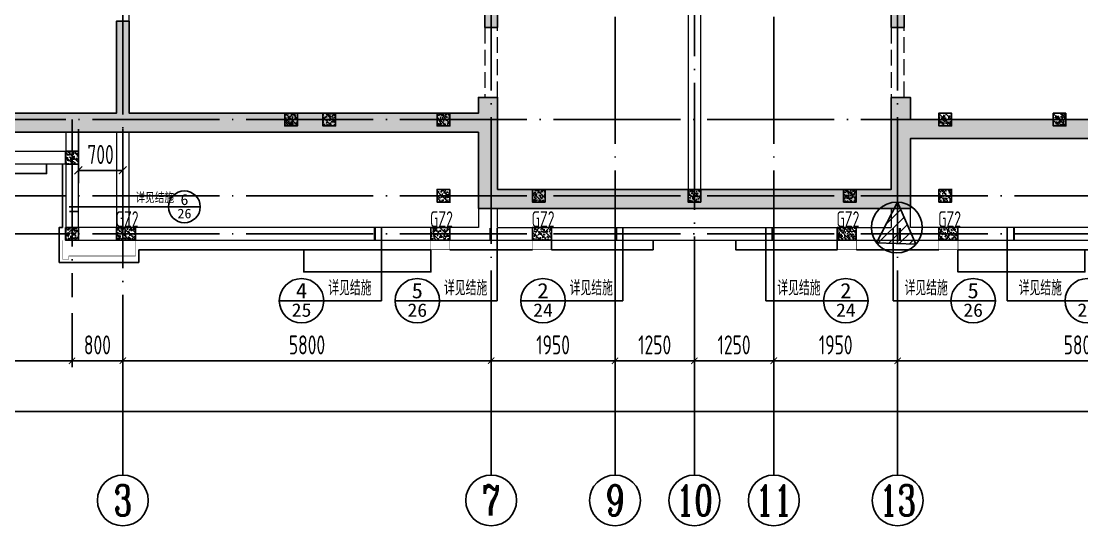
# Model space of a CAD drawing. Extents: x -1058961 to 23600, y -449123 to 2751847.
# Drawn here: x -331084 to -314384, y 10495 to 18445 of the extents above; entities that cross this region are included whole.
import ezdxf
from ezdxf.enums import TextEntityAlignment as Align

# ---------------------------------------------------------------- set-up
doc = ezdxf.new("R2010")
doc.units = 0
doc.header["$LTSCALE"] = 1000
doc.linetypes.add('DASH', pattern=[0.35, 0.25, -0.1])
doc.linetypes.add('DOTE', pattern=[2.42, 2, -0.2, 0.02, -0.2])
doc.layers.get('0').update_dxf_attribs({"linetype": 'CONTINUOUS'})
doc.layers.get('DEFPOINTS').update_dxf_attribs({"linetype": 'CONTINUOUS'})
for name, color, linetype in [('A-AXIS', 1, 'CONTINUOUS'), ('A-DOTE', 10, 'DOTE'), ('AXIS_NUM', 7, 'CONTINUOUS'), ('DIM_IDEN', 67, 'CONTINUOUS'), ('PUB_TEXT', 2, 'CONTINUOUS'), ('ROOF', 183, 'CONTINUOUS'), ('S-L主梁线', 4, 'DASH'), ('S-Q墙填充', 252, 'CONTINUOUS'), ('S-Q墙实线', 6, 'CONTINUOUS'), ('S-Q墙标注', 3, 'CONTINUOUS'), ('S-X详图标注', 3, 'CONTINUOUS'), ('S-Y一般标注', 3, 'CONTINUOUS'), ('S-构造柱', 212, 'CONTINUOUS'), ('S-构造柱编号', 130, 'CONTINUOUS'), ('看线', 251, 'CONTINUOUS')]:
    doc.layers.add(name, color=color, linetype=linetype)
doc.layers.add('配箍校核', color=34, linetype='CONTINUOUS', plot=False)
doc.styles.add('_TCH_AXIS', font='COMPLEX', dxfattribs={"bigfont": 'GBCBIG'})
doc.styles.add('_TCH_LABEL', font='simhei.ttf')
doc.styles.add('TSSD_Axis', font='complex.shx', dxfattribs={"width": 0.7, "bigfont": 'hztxt.shx'})
doc.styles.add('TSSD_DIMENSION', font='Tssdeng.shx', dxfattribs={"width": 0.7, "bigfont": 'tssdchn.shx'})
doc.styles.add('TSSD_REIN', font='tssdeng.shx', dxfattribs={"width": 0.7, "height": 300, "bigfont": 'tssdchn.shx'})
doc.styles.add('结构文字', font='zstxt.shx', dxfattribs={"width": 0.7, "bigfont": 'zshz.shx'})
doc.dimstyles.new('STRUCK', dxfattribs={"dimtxt": 400, "dimasz": 121, "dimexe": 200, "dimexo": 150, "dimgap": 115, "dimtad": 1, "dimdec": 0, "dimdsep": 46, "dimtxsty": '结构文字', "dimblk": 'ARCHTICK', "dimcen": 400, "dimclrd": 3, "dimclre": 3, "dimclrt": 7, "dimadec": 0, "dimazin": 0, "dimtfac": 1, "dimtdec": 0, "dimtix": 1, "dimtmove": 2, "dimatfit": 3, "dimldrblk": '_DIMX', "dimfxl": 0, "dimtolj": 1, "dimtzin": 0, "dimarcsym": 0})
doc.dimstyles.new('TSSD_100_100', dxfattribs={"dimtxt": 300, "dimasz": 100, "dimexe": 100, "dimexo": 250, "dimgap": 100, "dimtad": 1, "dimdec": 0, "dimzin": 0, "dimdsep": 46, "dimtxsty": 'TSSD_DIMENSION', "dimblk": 'ARCHTICK', "dimcen": 0, "dimdle": 100, "dimclrt": 7, "dimadec": 0, "dimazin": 0, "dimtfac": 1, "dimtdec": 0, "dimtix": 1, "dimtmove": 2, "dimatfit": 3, "dimldrblk": 'ARCHTICK', "dimfxl": 0, "dimtolj": 1, "dimtzin": 0, "dimarcsym": 0})

# ---------------------------------------------------------------- blocks, each defined once
blk = doc.blocks.new('ts_axno')
at = {"color": 0, "linetype": 'ByBlock', "lineweight": -2}
blk.add_circle((0, 0), 0.5, dxfattribs=at)
at = {"color": 0, "linetype": 'ByBlock', "lineweight": -2, "style": 'TSSD_Axis', "width": 0.7}
blk.add_attdef('A', text='', height=0.6, dxfattribs=at).set_placement((0, 0), align=Align.MIDDLE_CENTER)
blk = doc.blocks.new('_ArchTick')
at = {"color": 0, "linetype": 'ByBlock', "const_width": 0.15}
blk.add_lwpolyline([(-0.5, -0.5), (0.5, 0.5)], dxfattribs=at)
blk = doc.blocks.new('*D3164')
at = {"layer": 'DEFPOINTS', "color": 0}
for p in [(7300, 3600), (8100, 3600), (8100, 2600)]:
    blk.add_point(p, dxfattribs=at)
at = {"layer": 'S-Y一般标注', "color": 0, "lineweight": -2}
for p, q in [((7300, 3350), (7300, 2500)), ((8100, 3350), (8100, 2500)), ((7200, 2600), (8200, 2600))]:
    blk.add_line(p, q, dxfattribs=at)
at = {"layer": 'S-Y一般标注', "color": 0, "lineweight": -2, "xscale": 100, "yscale": 100, "zscale": 100, "rotation": 180}
blk.add_blockref('_ArchTick', (7300, 2600), dxfattribs=at)
at = {"layer": 'S-Y一般标注', "color": 0, "lineweight": -2, "xscale": 100, "yscale": 100, "zscale": 100}
blk.add_blockref('_ArchTick', (8100, 2600), dxfattribs=at)
at = {"layer": 'S-Y一般标注', "color": 7, "insert": (7700, 2850), "char_height": 300, "attachment_point": 5, "style": 'TSSD_DIMENSION'}
blk.add_mtext('\\A1;800', dxfattribs=at)
blk = doc.blocks.new('*D3165')
at = {"layer": 'DEFPOINTS', "color": 0}
for p in [(8100, 3600), (13900, 3600), (13900, 2600)]:
    blk.add_point(p, dxfattribs=at)
at = {"layer": 'S-Y一般标注', "color": 0, "lineweight": -2}
for p, q in [((8100, 3350), (8100, 2500)), ((13900, 3350), (13900, 2500)), ((8000, 2600), (14000, 2600))]:
    blk.add_line(p, q, dxfattribs=at)
at = {"layer": 'S-Y一般标注', "color": 0, "lineweight": -2, "xscale": 100, "yscale": 100, "zscale": 100, "rotation": 180}
blk.add_blockref('_ArchTick', (8100, 2600), dxfattribs=at)
at = {"layer": 'S-Y一般标注', "color": 0, "lineweight": -2, "xscale": 100, "yscale": 100, "zscale": 100}
blk.add_blockref('_ArchTick', (13900, 2600), dxfattribs=at)
at = {"layer": 'S-Y一般标注', "color": 7, "insert": (11000, 2850), "char_height": 300, "attachment_point": 5, "style": 'TSSD_DIMENSION'}
blk.add_mtext('\\A1;5800', dxfattribs=at)
blk = doc.blocks.new('*D3166')
at = {"layer": 'DEFPOINTS', "color": 0}
for p in [(18350, 3600), (20300, 3600), (20300, 2600)]:
    blk.add_point(p, dxfattribs=at)
at = {"layer": 'S-Y一般标注', "color": 0, "lineweight": -2}
for p, q in [((18350, 3350), (18350, 2500)), ((20300, 3350), (20300, 2500)), ((18250, 2600), (20400, 2600))]:
    blk.add_line(p, q, dxfattribs=at)
at = {"layer": 'S-Y一般标注', "color": 0, "lineweight": -2, "xscale": 100, "yscale": 100, "zscale": 100, "rotation": 180}
blk.add_blockref('_ArchTick', (18350, 2600), dxfattribs=at)
at = {"layer": 'S-Y一般标注', "color": 0, "lineweight": -2, "xscale": 100, "yscale": 100, "zscale": 100}
blk.add_blockref('_ArchTick', (20300, 2600), dxfattribs=at)
at = {"layer": 'S-Y一般标注', "color": 7, "insert": (19325, 2850), "char_height": 300, "attachment_point": 5, "style": 'TSSD_DIMENSION'}
blk.add_mtext('\\A1;1950', dxfattribs=at)
blk = doc.blocks.new('*D3167')
at = {"layer": 'DEFPOINTS', "color": 0}
for p in [(20300, 3600), (26100, 3600), (26100, 2600)]:
    blk.add_point(p, dxfattribs=at)
at = {"layer": 'S-Y一般标注', "color": 0, "lineweight": -2}
for p, q in [((20300, 3350), (20300, 2500)), ((26100, 3350), (26100, 2500)), ((20200, 2600), (26200, 2600))]:
    blk.add_line(p, q, dxfattribs=at)
at = {"layer": 'S-Y一般标注', "color": 0, "lineweight": -2, "xscale": 100, "yscale": 100, "zscale": 100, "rotation": 180}
blk.add_blockref('_ArchTick', (20300, 2600), dxfattribs=at)
at = {"layer": 'S-Y一般标注', "color": 0, "lineweight": -2, "xscale": 100, "yscale": 100, "zscale": 100}
blk.add_blockref('_ArchTick', (26100, 2600), dxfattribs=at)
at = {"layer": 'S-Y一般标注', "color": 7, "insert": (23200, 2850), "char_height": 300, "attachment_point": 5, "style": 'TSSD_DIMENSION'}
blk.add_mtext('\\A1;5800', dxfattribs=at)
blk = doc.blocks.new('*D3176')
at = {"layer": 'DEFPOINTS', "color": 0}
for p in [(4600, 3600), (54600, 3600), (54600, 1800)]:
    blk.add_point(p, dxfattribs=at)
at = {"layer": 'S-Y一般标注', "color": 0, "lineweight": -2}
for p, q in [((4600, 3350), (4600, 1700)), ((54600, 3350), (54600, 1700)), ((4500, 1800), (54700, 1800))]:
    blk.add_line(p, q, dxfattribs=at)
at = {"layer": 'S-Y一般标注', "color": 0, "lineweight": -2, "xscale": 100, "yscale": 100, "zscale": 100, "rotation": 180}
blk.add_blockref('_ArchTick', (4600, 1800), dxfattribs=at)
at = {"layer": 'S-Y一般标注', "color": 0, "lineweight": -2, "xscale": 100, "yscale": 100, "zscale": 100}
blk.add_blockref('_ArchTick', (54600, 1800), dxfattribs=at)
at = {"layer": 'S-Y一般标注', "color": 7, "insert": (29600, 2050), "char_height": 300, "attachment_point": 5, "style": 'TSSD_DIMENSION'}
blk.add_mtext('\\A1;50000', dxfattribs=at)
blk = doc.blocks.new('*D3177')
at = {"layer": 'DEFPOINTS', "color": 0}
for p in [(13900, 3600), (15850, 3600), (15850, 2600)]:
    blk.add_point(p, dxfattribs=at)
at = {"layer": 'S-Y一般标注', "color": 0, "lineweight": -2}
for p, q in [((13900, 3350), (13900, 2500)), ((15850, 3350), (15850, 2500)), ((13800, 2600), (15950, 2600))]:
    blk.add_line(p, q, dxfattribs=at)
at = {"layer": 'S-Y一般标注', "color": 0, "lineweight": -2, "xscale": 100, "yscale": 100, "zscale": 100, "rotation": 180}
blk.add_blockref('_ArchTick', (13900, 2600), dxfattribs=at)
at = {"layer": 'S-Y一般标注', "color": 0, "lineweight": -2, "xscale": 100, "yscale": 100, "zscale": 100}
blk.add_blockref('_ArchTick', (15850, 2600), dxfattribs=at)
at = {"layer": 'S-Y一般标注', "color": 7, "insert": (14875, 2850), "char_height": 300, "attachment_point": 5, "style": 'TSSD_DIMENSION'}
blk.add_mtext('\\A1;1950', dxfattribs=at)
blk = doc.blocks.new('*D3178')
at = {"layer": 'DEFPOINTS', "color": 0}
for p in [(4600, 3600), (7300, 3600), (7300, 2600)]:
    blk.add_point(p, dxfattribs=at)
at = {"layer": 'S-Y一般标注', "color": 0, "lineweight": -2}
for p, q in [((4600, 3350), (4600, 2500)), ((7300, 3350), (7300, 2500)), ((4500, 2600), (7400, 2600))]:
    blk.add_line(p, q, dxfattribs=at)
at = {"layer": 'S-Y一般标注', "color": 0, "lineweight": -2, "xscale": 100, "yscale": 100, "zscale": 100, "rotation": 180}
blk.add_blockref('_ArchTick', (4600, 2600), dxfattribs=at)
at = {"layer": 'S-Y一般标注', "color": 0, "lineweight": -2, "xscale": 100, "yscale": 100, "zscale": 100}
blk.add_blockref('_ArchTick', (7300, 2600), dxfattribs=at)
at = {"layer": 'S-Y一般标注', "color": 7, "insert": (5950, 2850), "char_height": 300, "attachment_point": 5, "style": 'TSSD_DIMENSION'}
blk.add_mtext('\\A1;2700', dxfattribs=at)
blk = doc.blocks.new('*D3195')
at = {"layer": 'DEFPOINTS', "color": 0}
for p in [(15850, 3600), (17100, 3600), (17100, 2600)]:
    blk.add_point(p, dxfattribs=at)
at = {"layer": 'S-Y一般标注', "color": 0, "lineweight": -2}
for p, q in [((15850, 3350), (15850, 2500)), ((17100, 3350), (17100, 2500)), ((15750, 2600), (17200, 2600))]:
    blk.add_line(p, q, dxfattribs=at)
at = {"layer": 'S-Y一般标注', "color": 0, "lineweight": -2, "xscale": 100, "yscale": 100, "zscale": 100, "rotation": 180}
blk.add_blockref('_ArchTick', (15850, 2600), dxfattribs=at)
at = {"layer": 'S-Y一般标注', "color": 0, "lineweight": -2, "xscale": 100, "yscale": 100, "zscale": 100}
blk.add_blockref('_ArchTick', (17100, 2600), dxfattribs=at)
at = {"layer": 'S-Y一般标注', "color": 7, "insert": (16475, 2850), "char_height": 300, "attachment_point": 5, "style": 'TSSD_DIMENSION'}
blk.add_mtext('\\A1;1250', dxfattribs=at)
blk = doc.blocks.new('*D3196')
at = {"layer": 'DEFPOINTS', "color": 0}
for p in [(17100, 3600), (18350, 3600), (18350, 2600)]:
    blk.add_point(p, dxfattribs=at)
at = {"layer": 'S-Y一般标注', "color": 0, "lineweight": -2}
for p, q in [((17100, 3350), (17100, 2500)), ((18350, 3350), (18350, 2500)), ((17000, 2600), (18450, 2600))]:
    blk.add_line(p, q, dxfattribs=at)
at = {"layer": 'S-Y一般标注', "color": 0, "lineweight": -2, "xscale": 100, "yscale": 100, "zscale": 100, "rotation": 180}
blk.add_blockref('_ArchTick', (17100, 2600), dxfattribs=at)
at = {"layer": 'S-Y一般标注', "color": 0, "lineweight": -2, "xscale": 100, "yscale": 100, "zscale": 100}
blk.add_blockref('_ArchTick', (18350, 2600), dxfattribs=at)
at = {"layer": 'S-Y一般标注', "color": 7, "insert": (17725, 2850), "char_height": 300, "attachment_point": 5, "style": 'TSSD_DIMENSION'}
blk.add_mtext('\\A1;1250', dxfattribs=at)
blk = doc.blocks.new('20210803.08135812')
at = {"color": 30, "const_width": 8}
for points in [[(2800, 500), (2800, 200), (2900, 200), (2900, 250), (3950, 250), (3950, 500)], [(8600, 500), (8600, 350), (8900, 350), (8900, 500)], [(10200, 500), (10200, 350), (10500, 350), (10500, 500)], [(15300, 500), (15300, 350), (15000, 350), (15000, 500)], [(16900, 500), (16900, 350), (16600, 350), (16600, 500)]]:
    blk.add_lwpolyline(points, dxfattribs=at)
at = {"layer": '看线', "color": 201}
for points in [[(2550, 1700), (2550, 1550), (0, 1550), (0, 9950), (1650, 9950), (1650, 9800)], [(2800, 700), (2750, 700), (2750, 150), (4000, 150), (4000, 350)]]:
    blk.add_lwpolyline(points, dxfattribs=at)
at = {"layer": '看线', "color": 202, "ltscale": 0.5}
for points in [[(2800, 1700), (2800, 700)], [(4000, 350), (8600, 350)], [(6600, 350), (6600, 0), (8600, 0), (8600, 350)], [(8900, 350), (10200, 350)], [(10500, 500), (10500, 350), (12100, 350), (12100, 500)], [(15000, 500), (15000, 350), (13400, 350), (13400, 500)], [(16600, 350), (15300, 350)], [(18900, 350), (18900, 0), (16900, 0), (16900, 350)], [(21500, 350), (16900, 350)]]:
    blk.add_lwpolyline(points, dxfattribs=at)
blk = doc.blocks.new('20210807.15313460')
at = {"layer": 'S-Q墙填充', "ltscale": 0.5}
h = blk.add_hatch(dxfattribs=at)
h.set_pattern_fill('ARMORED', color=252, scale=30, style=0)
h.set_pattern_definition([(50, (11951.9, 28771.39), (215.17805, -18.82564), [22.5, -247.5]), (355, (11951.9, 28771.4), (-41.6254, 225.65764), [18, -198]), (100.4514, (11969.82, 28769.82), (173.5528, 206.83186), [19.12206, -210.34263]), (46.1842, (11951.9, 28831.4), (320.1723, -49.6557), [33.75, -371.25]), (96.6356, (11978.57, 28827.25), (280.3988, 292.2354), [28.6831, -315.5139]), (351.1842, (11951.9, 28831.4), (280.3986, 292.2356), [27, -297]), (21, (11981.9, 28816.39), (179.07212, -120.78567), [22.5, -247.5]), (326, (11981.9, 28816.4), (72.9946, 217.545), [18, -198]), (71.4514, (11996.82, 28806.32), (252.0668, 96.75915), [19.12206, -210.34263]), (37.5, (11951.89, 28771.39), (3.647957, 99.868156), [0, -195.6, 0, -201, 0, -198.75]), (7.5, (11951.89, 28771.39), (78.92086, 118.32351), [0, -114.6, 0, -191.1, 0, -75.75]), (327.5, (11884.99, 28771.39), (160.14673, -6.76646), [0, -75, 0, -234, 0, -310.5]), (317.5, (11855, 28771.39), (174.95585, 30.0315), [0, -97.5, 0, -155.4, 0, -220.5]), (45, (11951.9, 28771.39), (-106.06602, 106.06602), [])])
h.paths.add_polyline_path([(111216, 66240), (109616, 66240), (109216, 66240), (106316, 66240), (105866, 66240), (104966, 66240), (104516, 66240), (103016, 66240), (103016, 67040), (103016, 68040), (102366, 68040), (100716, 68038), (100116, 68041), (100115, 68290), (96916, 68290), (96916, 68040), (96316, 68040), (94716, 68040), (94016, 68040), (94016, 67040), (94016, 66240), (81316, 66240), (80866, 66240), (79966, 66240), (79516, 66240), (78016, 66240), (78016, 67040), (78016, 68040), (77366, 68040), (75715, 68040), (75116, 68040), (75116, 68290), (71916, 68290), (71916, 68040), (71316, 68040), (69716, 68040), (69016, 68040), (69016, 67040), (69016, 66240), (60816, 66240), (60816, 63240), (60816, 60640), (60816, 58540), (63616, 58540), (70116, 58539), (70116, 57340), (71166, 57340), (73516, 57340), (75866, 57340), (76916, 57340), (76916, 58440), (82516, 58440), (83416, 58440), (86016, 58440), (88616, 58440), (89516, 58440), (95116, 58440), (95116, 57440), (96166, 57440), (98516, 57440), (100866, 57440), (101916, 57440), (101916, 58540), (107516, 58540), (108416, 58540), (111216, 58540)])
h.paths.add_polyline_path([(64616, 58840), (64616, 60290), (64416, 60290), (64416, 58840), (63616, 58840), (61116, 58840), (61116, 60640), (61116, 63140), (61816, 63140), (61816, 63340), (61116, 63340), (61116, 65940), (61516, 65940), (62416, 65940), (62716, 65940), (62716, 65290), (62916, 65290), (62916, 65940), (65616, 65940), (65616, 63140), (65816, 63140), (65816, 65940), (66166, 65940), (67066, 65940), (67416, 65940), (67416, 65140), (67616, 65140), (67616, 65940), (69316, 65940), (69316, 67040), (69316, 67740), (69716, 67740), (71316, 67740), (72016, 67740), (72016, 66540), (72216, 66540), (72216, 67840), (72216, 67990), (74816, 67990), (74816, 67840), (74816, 66540), (75016, 66540), (75016, 67740), (75715, 67740), (77366, 67740), (77716, 67740), (77716, 67040), (77716, 65940), (79416, 65940), (79416, 65140), (79616, 65140), (79616, 65940), (79966, 65940), (80866, 65940), (81216, 65940), (81216, 63140), (81416, 63140), (81416, 65940), (84116, 65940), (84116, 63140), (84316, 63140), (84316, 65940), (84616, 65940), (85616, 65940), (85916, 65940), (85916, 65940), (86116, 65940), (86116, 65940), (86416, 65940), (87416, 65940), (87716, 65940), (87716, 63139), (87916, 63139), (87916, 65940), (90616, 65940), (90616, 63140), (90816, 63140), (90816, 65940), (91166, 65940), (92066, 65940), (92416, 65940), (92416, 65140), (92616, 65140), (92616, 65940), (94316, 65940), (94316, 67040), (94316, 67740), (94716, 67740), (96316, 67740), (97016, 67740), (97016, 66540), (97216, 66540), (97216, 67990), (99816, 67990), (99816, 66540), (100016, 66540), (100016, 67740), (100716, 67740), (102366, 67740), (102716, 67740), (102716, 67040), (102716, 65940), (104416, 65940), (104416, 65140), (104616, 65140), (104616, 65940), (104966, 65940), (105866, 65940), (106216, 65940), (106216, 63140), (106416, 63140), (106416, 65940), (109116, 65940), (109116, 65290), (109316, 65290), (109316, 65940), (109616, 65940), (110516, 65940), (110916, 65940), (110916, 63340), (110216, 63340), (110216, 63140), (110916, 63140), (110916, 60640), (110916, 58840), (108416, 58840), (107616, 58840), (107616, 60290), (107416, 60290), (107416, 58840), (101916, 58840), (101916, 59090), (101616, 59090), (101616, 58740), (101616, 57740), (100866, 57740), (98516, 57740), (96166, 57740), (95416, 57740), (95416, 58740), (95416, 59090), (95116, 59090), (95116, 58740), (89616, 58740), (89616, 60290), (89416, 60290), (89416, 58740), (88616, 58740), (86016, 58740), (83416, 58740), (82616, 58740), (82616, 60290), (82416, 60290), (82416, 58740), (76916, 58739), (76916, 59090), (76616, 59090), (76616, 58739), (76616, 57640), (75866, 57640), (73516, 57640), (71166, 57640), (70416, 57640), (70416, 58739), (70416, 59090), (70116, 59090), (70116, 58839)], flags=16)
at = {"layer": 'S-Q墙填充'}
h = blk.add_hatch(color=252, dxfattribs=at)
h.dxf.hatch_style = 1
h.paths.add_polyline_path([(70416, 60189), (70416, 61640), (70816, 61640), (70816, 61840), (70216, 61840), (70216, 60189)])
h = blk.add_hatch(color=252, dxfattribs=at)
h.dxf.hatch_style = 1
h.paths.add_polyline_path([(76616, 60189), (76616, 61640), (76216, 61640), (76216, 61840), (76816, 61840), (76816, 60189)])
at = {"layer": 'S-L主梁线', "linetype": 'DASH', "lineweight": 18}
for p, q in [((64616, 60290), (64616, 63140)), ((70216, 60189), (70216, 59090)), ((70416, 59090), (70416, 60189)), ((76616, 60189), (76616, 59090)), ((76816, 59090), (76816, 60189))]:
    blk.add_line(p, q, dxfattribs=at)
at = {"layer": 'S-L主梁线', "linetype": 'ByBlock', "lineweight": 18}
for p, q in [((73416, 61640), (73416, 57640)), ((73616, 57640), (73616, 61640)), ((63616, 58540), (63616, 56840)), ((63816, 57040), (63816, 58540)), ((64416, 58540), (64416, 57040)), ((64616, 57040), (64616, 58540)), ((61116, 58240), (63616, 58240)), ((60816, 58040), (63616, 58040)), ((70116, 57340), (70116, 57040)), ((70416, 57040), (70416, 57340)), ((76616, 57340), (76616, 57040)), ((76916, 57040), (76916, 57340)), ((64416, 57040), (63816, 57040)), ((70116, 57040), (64616, 57040)), ((70416, 57040), (76616, 57040)), ((82416, 57040), (76916, 57040)), ((63616, 56840), (64516, 56840)), ((64516, 56840), (70416, 56840)), ((70416, 56840), (76616, 56840)), ((76616, 56840), (82516, 56840))]:
    blk.add_line(p, q, dxfattribs=at)
at = {"layer": 'S-Q墙实线'}
for points in [[(94016, 66240), (81316, 66240), (80866, 66240), (79966, 66240), (79516, 66240), (78016, 66240), (78016, 68040), (75116, 68040), (75116, 68290), (71916, 68290), (71916, 68040), (69016, 68040), (69016, 66240), (60816, 66240), (60816, 58540), (70116, 58539), (70116, 57340), (70966, 57340), (73516, 57340), (76066, 57340), (76916, 57340), (76916, 58440), (95116, 58440)], [(82416, 58740), (76916, 58739), (76916, 59090), (76616, 59090), (76616, 58639), (76616, 57640), (70416, 57640), (70416, 58739), (70416, 59090), (70116, 59090), (70116, 58839), (64616, 58840), (64616, 60290), (64416, 60290), (64416, 58840), (63716, 58840), (63616, 58840), (61116, 58840)]]:
    blk.add_lwpolyline(points, dxfattribs=at)
for points in [[(70416, 60189), (70416, 61640), (70816, 61640), (70816, 61840), (70216, 61840), (70216, 60189)], [(76616, 60189), (76616, 61640), (76216, 61640), (76216, 61840), (76816, 61840), (76816, 60189)]]:
    blk.add_lwpolyline(points, close=True, dxfattribs=at)
blk = doc.blocks.new('20210730.02141516')
at = {"layer": 'S-构造柱'}
h = blk.add_hatch(dxfattribs=at)
h.set_pattern_fill('ARMORED', color=256, scale=15, angle=-90, style=0)
h.set_pattern_definition([(320, (-154189.41, 3278673.45), (-9.4128202, -107.5890274), [11.25, -123.75]), (265, (-154189.41, 3278673.45), (112.82882, 20.8127), [9, -99]), (10.4514, (-154190.19, 3278664.49), (103.4159313, -86.7764073), [9.5610285, -105.1713168]), (316.1842, (-154159.41, 3278673.45), (-24.827852, -160.0861573), [16.875, -185.625]), (6.6356, (-154161.48, 3278660.11), (146.117681, -140.199406), [14.341543, -157.75695]), (261.1842, (-154159.41, 3278673.45), (146.11779, -140.199292), [13.5, -148.5]), (291, (-154166.91, 3278658.45), (-60.3928336, -89.5360578), [11.25, -123.75]), (236, (-154166.91, 3278658.45), (108.7725068, -36.4972998), [9, -99]), (341.4514, (-154171.94, 3278650.99), (48.3795745, -126.0333943), [9.5610285, -105.1713168]), (307.5, (-154189.41, 3278673.454), (49.93407807, -1.8239783), [0, -97.8, 0, -100.5, 0, -99.375]), (277.5, (-154189.41, 3278673.454), (59.1617568, -39.4604306), [0, -57.3, 0, -95.55, 0, -37.875]), (237.5, (-154189.41, 3278706.904), (-3.38323076, -80.07336543), [0, -37.5, 0, -117, 0, -155.25]), (227.5, (-154189.41, 3278721.904), (15.0157473, -87.4779254), [0, -48.75, 0, -77.7, 0, -110.25]), (315, (-154189.41, 3278673.454), (53.0330086, 53.0330086), [])])
h.paths.add_polyline_path([(200, 200), (200, 0), (0, 0), (0, 200)])
blk.add_lwpolyline([(200, 200), (200, 0), (0, 0), (0, 200)], close=True, dxfattribs=at)
blk = doc.blocks.new('20210809.18224761')
at = {"layer": 'S-构造柱'}
h = blk.add_hatch(dxfattribs=at)
h.set_pattern_fill('ARMORED', color=256, scale=15, angle=-90, style=0)
h.set_pattern_definition([(320, (-154189.41, 3278673.45), (-9.4128202, -107.5890274), [11.25, -123.75]), (265, (-154189.41, 3278673.45), (112.82882, 20.8127), [9, -99]), (10.4514, (-154190.19, 3278664.49), (103.4159313, -86.7764073), [9.5610285, -105.1713168]), (316.1842, (-154159.41, 3278673.45), (-24.827852, -160.0861573), [16.875, -185.625]), (6.6356, (-154161.48, 3278660.11), (146.117681, -140.199406), [14.341543, -157.75695]), (261.1842, (-154159.41, 3278673.45), (146.11779, -140.199292), [13.5, -148.5]), (291, (-154166.91, 3278658.45), (-60.3928336, -89.5360578), [11.25, -123.75]), (236, (-154166.91, 3278658.45), (108.7725068, -36.4972998), [9, -99]), (341.4514, (-154171.94, 3278650.99), (48.3795745, -126.0333943), [9.5610285, -105.1713168]), (307.5, (-154189.41, 3278673.454), (49.93407807, -1.8239783), [0, -97.8, 0, -100.5, 0, -99.375]), (277.5, (-154189.41, 3278673.454), (59.1617568, -39.4604306), [0, -57.3, 0, -95.55, 0, -37.875]), (237.5, (-154189.41, 3278706.904), (-3.38323076, -80.07336543), [0, -37.5, 0, -117, 0, -155.25]), (227.5, (-154189.41, 3278721.904), (15.0157473, -87.4779254), [0, -48.75, 0, -77.7, 0, -110.25]), (315, (-154189.41, 3278673.454), (53.0330086, 53.0330086), [])])
h.paths.add_polyline_path([(300, 200), (300, 0), (0, 0), (0, 200)])
blk.add_lwpolyline([(300, 200), (300, 0), (0, 0), (0, 200)], close=True, dxfattribs=at)
blk = doc.blocks.new('20210809.18235135')
at = {"layer": '配箍校核'}
blk.add_blockref('20210809.18224761', (12, 0), dxfattribs=at)
at = {"layer": 'S-构造柱编号', "color": 2, "linetype": 'ByBlock', "style": 'TSSD_REIN', "width": 0.65}
blk.add_text('GZ2', height=250, dxfattribs=at).set_placement((0, 206, 0))
blk = doc.blocks.new('20210809.18285270')
at = {"layer": 'ROOF'}
for p in [(6150, 1800), (6750, 1800), (8550, 1800), (16450, 1800), (18250, 1800), (10050, 600), (12500, 600), (14950, 600), (16450, 600)]:
    blk.add_blockref('20210730.02141516', p, dxfattribs=at)
at = {"layer": 'ROOF', "rotation": 359.9999999538236}
for p in [(2700, 1200), (8550, 600)]:
    blk.add_blockref('20210730.02141516', p, dxfattribs=at)
at = {"layer": 'ROOF', "xscale": -1, "rotation": 4.61764226855621e-08}
blk.add_blockref('20210730.02141516', (2900, 0), dxfattribs=at)
at = {"layer": '配箍校核'}
for p in [(3488, 0), (8438, 0), (10038, 0), (14838, 0), (16438, 0)]:
    blk.add_blockref('20210809.18235135', p, dxfattribs=at)
blk = doc.blocks.new('*D2730')
at = {"layer": 'DEFPOINTS', "color": 0}
for p in [(-211959, 202189), (-211259, 202189), (-211959, 201389)]:
    blk.add_point(p, dxfattribs=at)
at = {"layer": 'S-Q墙标注', "color": 3, "lineweight": -2}
for p, q in [((-211959, 202039), (-211959, 201189)), ((-211259, 202039), (-211259, 201189)), ((-211259, 201389), (-211959, 201389))]:
    blk.add_line(p, q, dxfattribs=at)
at = {"layer": 'S-Q墙标注', "color": 3, "lineweight": -2, "xscale": 121, "yscale": 121, "zscale": 121, "rotation": 180}
blk.add_blockref('_ArchTick', (-211959, 201389), dxfattribs=at)
at = {"layer": 'S-Q墙标注', "color": 3, "lineweight": -2, "xscale": 121, "yscale": 121, "zscale": 121}
blk.add_blockref('_ArchTick', (-211259, 201389), dxfattribs=at)
at = {"layer": 'S-Q墙标注', "color": 7, "insert": (-211609, 201639), "char_height": 300, "attachment_point": 5, "style": 'TSSD_REIN'}
blk.add_mtext('\\A1;700', dxfattribs=at)
blk = doc.blocks.new('_DIMX')
blk.add_line((-150, 0), (150, 0))
at = {"const_width": 50}
blk.add_lwpolyline([(-70, -70), (70, 70)], dxfattribs=at)
blk = doc.blocks.new('20210811.10154474')
at = {"layer": 'DIM_IDEN'}
for p, q in [((3004, 1830), (3451, 1830)), ((3451, 1830), (4567, 1830)), ((5067, 1830), (4567, 1830)), ((7920, 1505), (7920, 350)), ((11722, 1505), (11722, 350)), ((13972, 1505), (13972, 350)), ((17774, 1505), (17774, 350)), ((9743, 1495), (9743, 350)), ((15977, 1495), (15977, 350)), ((7011, 350), (6311, 350)), ((7920, 350), (7011, 350)), ((8834, 350), (8134, 350)), ((9743, 350), (8834, 350)), ((10813, 350), (10113, 350)), ((11722, 350), (10813, 350)), ((13972, 350), (14881, 350)), ((15581, 350), (14881, 350)), ((15977, 350), (16886, 350)), ((17586, 350), (16886, 350)), ((17774, 350), (18683, 350)), ((19383, 350), (18683, 350))]:
    blk.add_line(p, q, dxfattribs=at)
for points, const_width in [([(3004, 1755), (3147, 1755)], 25), ([(7815, 1505), (7815, 1305)], 35), ([(9638, 1495), (9638, 1295)], 35), ([(11617, 1505), (11617, 1305)], 35), ([(14077, 1505), (14077, 1305)], 35), ([(16082, 1495), (16082, 1295)], 35), ([(17879, 1505), (17879, 1305)], 35)]:
    blk.add_lwpolyline(points, dxfattribs=dict(at, const_width=const_width))
for centre, radius in [((4817, 1830), 250), ((6661, 350), 350), ((8484, 350), 350), ((10463, 350), 350), ((15231, 350), 350), ((17236, 350), 350), ((19033, 350), 350)]:
    blk.add_circle(centre, radius, dxfattribs=at)
at = {"layer": 'PUB_TEXT', "style": '_TCH_AXIS'}
for height, p in [(168.8, (4046, 1889)), (236.3, (7081, 433)), (236.3, (8904, 433)), (236.3, (10883, 433)), (236.3, (14152, 433)), (236.3, (16156, 433)), (236.3, (17954, 433))]:
    blk.add_text('详见结施', height=height, dxfattribs=at).set_placement(p)
at = {"layer": 'PUB_TEXT', "style": '_TCH_LABEL'}
for s, height, width, p, p2 in [('6', 173, 1.011364, (4755, 1858), (4880, 1858)), ('26', 151.4, 1.017143, (4707, 1649), (4928, 1649)), ('4', 241, 1.034884, (6571, 389), (6751, 389)), ('5', 241, 1.028902, (8395, 389), (8573, 389)), ('2', 241, 1.022989, (10374, 389), (10552, 389)), ('2', 241, 1.022989, (15142, 389), (15320, 389)), ('5', 241, 1.028902, (17147, 389), (17325, 389)), ('25', 211.6, 1.022989, (6505, 98), (6817, 98)), ('26', 212, 1.017143, (8329, 97), (8639, 97)), ('24', 212.3, 1.011364, (10309, 97), (10618, 97)), ('24', 212.3, 1.011364, (15077, 97), (15385, 97)), ('26', 212, 1.017143, (17081, 97), (17391, 97)), ('25', 211.6, 1.022989, (18877, 98), (19189, 98))]:
    blk.add_text(s, height=height, dxfattribs=dict(at, width=width)).set_placement(p, p2, align=Align.FIT)
blk = doc.blocks.new('20210726.16350016')
at = {"layer": 'A-AXIS'}
for p, q in [((8100, 3600), (8100, 800)), ((13900, 3600), (13900, 800)), ((15850, 3600), (15850, 800)), ((17100, 3600), (17100, 800)), ((18350, 3600), (18350, 800)), ((20300, 3600), (20300, 800))]:
    blk.add_line(p, q, dxfattribs=at)
at = {"layer": 'A-DOTE'}
for p, q in [((13900.2, 13700), (13900, 3600)), ((20299.8, 13700), (20300, 3600)), ((15850, 3600), (15850, 11500)), ((18350, 3600), (18350, 11500)), ((8100, 10900), (8100, 3600)), ((17100, 9400), (17100, 3600)), ((55600, 6400), (3600, 6400)), ((7300, 6400), (7300, 3600)), ((55600, 5200), (3600, 5200)), ((55600, 4600), (3600, 4600))]:
    blk.add_line(p, q, dxfattribs=at)
at = {"layer": 'A-AXIS'}
ref = blk.add_blockref('ts_axno', (8100, 400), dxfattribs=dict(at, xscale=-800, yscale=800, zscale=800, rotation=180))
ref.add_attrib('2', '3', dxfattribs={"layer": 'AXIS_NUM', "height": 480, "style": 'TSSD_Axis', "width": 0.7}).set_placement((8100, 400), align=Align.MIDDLE_CENTER)
ref = blk.add_blockref('ts_axno', (13900, 400), dxfattribs=dict(at, xscale=-800, yscale=800, zscale=800, rotation=180))
ref.add_attrib('5', '7', dxfattribs={"layer": 'AXIS_NUM', "height": 480, "style": 'TSSD_Axis', "width": 0.7}).set_placement((13900, 400), align=Align.MIDDLE_CENTER)
ref = blk.add_blockref('ts_axno', (15850, 400), dxfattribs=dict(at, xscale=-800, yscale=800, zscale=800, rotation=180))
ref.add_attrib('19', '9', dxfattribs={"layer": 'AXIS_NUM', "height": 480, "style": 'TSSD_Axis', "width": 0.7}).set_placement((15850, 400), align=Align.MIDDLE_CENTER)
ref = blk.add_blockref('ts_axno', (17100, 400), dxfattribs=dict(at, xscale=-800, yscale=800, zscale=800, rotation=180))
ref.add_attrib('8', '10', dxfattribs={"layer": 'AXIS_NUM', "height": 480, "style": 'TSSD_Axis', "width": 0.7}).set_placement((17100, 400), align=Align.MIDDLE_CENTER)
ref = blk.add_blockref('ts_axno', (18350, 400), dxfattribs=dict(at, xscale=-800, yscale=800, zscale=800, rotation=180))
ref.add_attrib('19', '11', dxfattribs={"layer": 'AXIS_NUM', "height": 480, "style": 'TSSD_Axis', "width": 0.7}).set_placement((18350, 400), align=Align.MIDDLE_CENTER)
ref = blk.add_blockref('ts_axno', (20300, 400), dxfattribs=dict(at, xscale=-800, yscale=800, zscale=800, rotation=180))
ref.add_attrib('8', '13', dxfattribs={"layer": 'AXIS_NUM', "height": 480, "style": 'TSSD_Axis', "width": 0.7}).set_placement((20300, 400), align=Align.MIDDLE_CENTER)
at = {"layer": 'S-Y一般标注'}
for base, p1, p2, picture, middle in [((54600, 1800), (4600, 3600), (54600, 3600), '*D3176', (29600, 2050)), ((7300, 2600), (4600, 3600), (7300, 3600), '*D3178', (5950, 2850)), ((8100, 2600), (7300, 3600), (8100, 3600), '*D3164', (7700, 2850)), ((13900, 2600), (8100, 3600), (13900, 3600), '*D3165', (11000, 2850)), ((15850, 2600), (13900, 3600), (15850, 3600), '*D3177', (14875, 2850)), ((17100, 2600), (15850, 3600), (17100, 3600), '*D3195', (16475, 2850)), ((18350, 2600), (17100, 3600), (18350, 3600), '*D3196', (17725, 2850)), ((20300, 2600), (18350, 3600), (20300, 3600), '*D3166', (19325, 2850)), ((26100, 2600), (20300, 3600), (26100, 3600), '*D3167', (23200, 2850))]:
    dim = blk.add_linear_dim(base=base, p1=p1, p2=p2, dimstyle='TSSD_100_100', dxfattribs=at)
    dim.commit()
    dim.dimension.update_dxf_attribs({"geometry": picture, "text_midpoint": middle})
blk = doc.blocks.new('20210810.19131159')
at = {"layer": 'S-Q墙标注'}
dim = blk.add_linear_dim(base=(90507.3, 54473.8), p1=(91207.3, 55273.8), p2=(90507.3, 55273.8), angle=180, dimstyle='STRUCK', override={"dimtxt": 300, "dimgap": 100, "dimtxsty": 'TSSD_REIN'}, dxfattribs=at)
dim.commit()
dim.dimension.update_dxf_attribs({"geometry": '*D2730', "text_midpoint": (90857.3, 54723.8), "insert": (302465.9, -146915)})

msp = doc.modelspace()

# ---------------------------------------------------------------- hatches: boundary and pattern name
at = {"layer": 'S-X详图标注'}
h = msp.add_hatch(dxfattribs=at)
h.set_pattern_fill('METAL', color=256, scale=30, style=0)
h.set_pattern_definition([(45, (-205748.88, -196158.5), (-84.852814, 84.852814), [])])
h.paths.add_polyline_path([(-317284.32, 15594.98), (-317614.9, 14952.04), (-316996.12, 14931.96)])

# ---------------------------------------------------------------- linework, layer by layer
msp.add_lwpolyline([(-317284.32, 15594.98), (-317614.9, 14952.04), (-316996.12, 14931.96), (-317284.32, 15594.98)], dxfattribs=at)
msp.add_circle((-317297.29, 15195.19), 400, dxfattribs=at)

# ---------------------------------------------------------------- block references
msp.add_blockref('20210803.08135812', (-333234.26, 14495.06))
at = {"layer": 'A-DOTE'}
msp.add_blockref('20210726.16350016', (-337584.26, 10495.01), dxfattribs=at)
at = {"layer": 'PUB_TEXT'}
msp.add_blockref('20210811.10154474', (-333331.34, 13690.43), dxfattribs=at)
at = {"layer": 'S-Q墙填充'}
msp.add_blockref('20210807.15313460', (-393999.9, -41844.51), dxfattribs=at)
at = {"layer": 'S-Q墙标注'}
msp.add_blockref('20210810.19131159', (-420691.58, -38378.75), dxfattribs=at)
at = {"layer": '配箍校核'}
msp.add_blockref('20210809.18285270', (-333084.65, 14994.89), dxfattribs=at)

doc.saveas('drawing.dxf')
